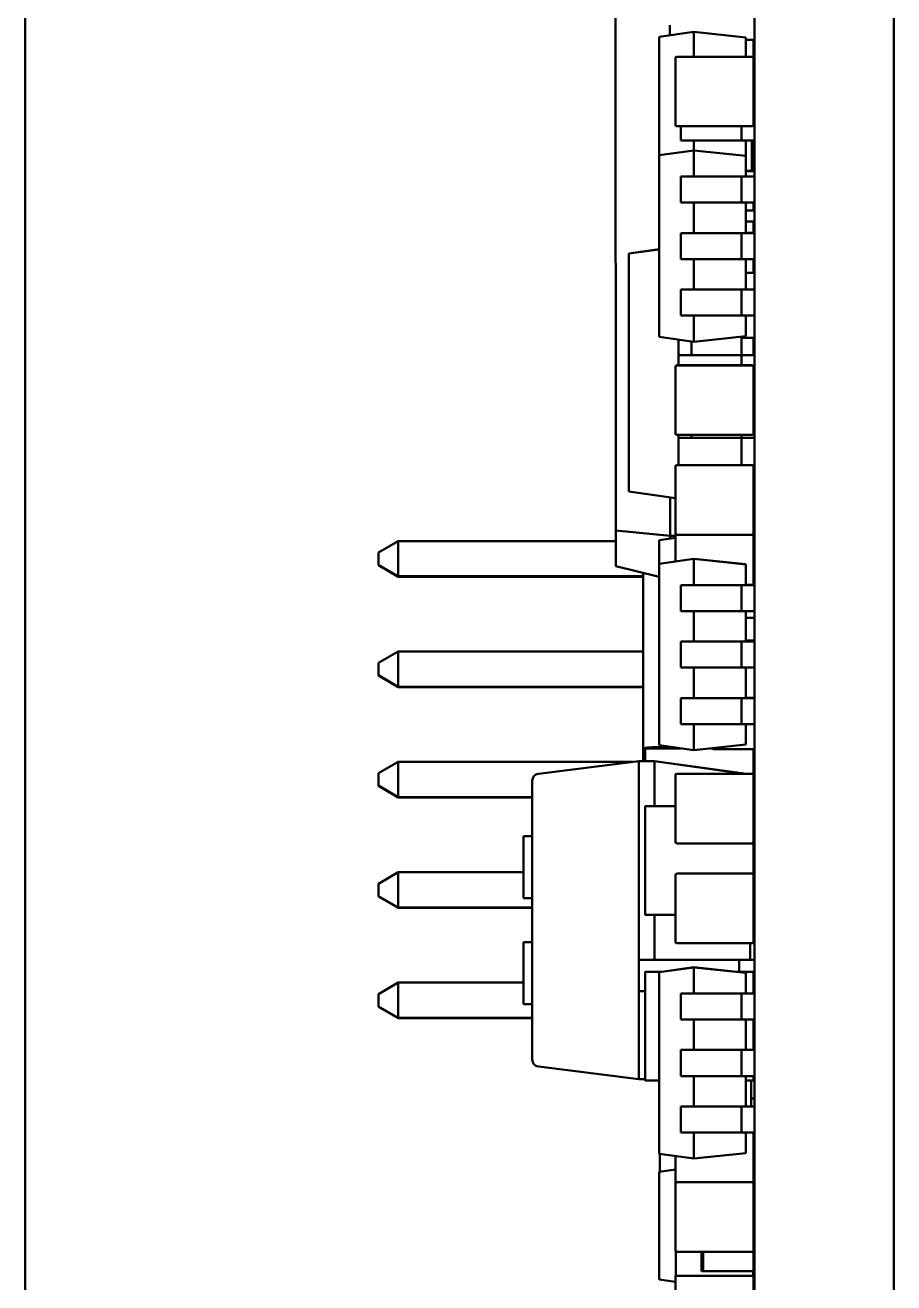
# Model space of a CAD drawing. Header units: millimetres. Extents: x 3118 to 4801, y 919 to 1849.
# Drawn here: x 3460.46 to 3470.46, y 1383.59 to 1398.06 of the extents above; entities that cross this region are included whole.
import ezdxf

# ---------------------------------------------------------------- set-up
doc = ezdxf.new("R2010")
doc.units = ezdxf.units.MM
doc.header["$LTSCALE"] = 1.8
doc.layers.add('외형선(ISO)', color=7, linetype='Continuous', lineweight=50)

msp = doc.modelspace()

# ---------------------------------------------------------------- linework, layer by layer
at = {"layer": '외형선(ISO)'}
for p, q in [((3468.857, 1379.903), (3468.857, 1411.366)), ((3460.46, 1372.697), (3460.46, 1407.697)), ((3470.46, 1407.697), (3470.46, 1372.697)), ((3467.256, 1401.119), (3467.258, 1392.244)), ((3467.757, 1397.922), (3468.157, 1397.979)), ((3467.757, 1397.923), (3468.157, 1397.979)), ((3467.882, 1398.057), (3467.882, 1397.94)), ((3467.882, 1398.057), (3467.882, 1398.057)), ((3468.157, 1397.979), (3468.157, 1397.694)), ((3468.157, 1397.979), (3468.157, 1397.979)), ((3468.757, 1397.916), (3468.157, 1397.979)), ((3468.757, 1397.916), (3468.157, 1397.979)), ((3468.856, 1397.807), (3468.856, 1398.057)), ((3467.757, 1397.922), (3467.757, 1397.923)), ((3467.757, 1396.559), (3467.757, 1397.922)), ((3468.757, 1397.916), (3468.757, 1397.916)), ((3468.757, 1397.916), (3468.757, 1397.694)), ((3468.845, 1397.888), (3468.757, 1397.888)), ((3468.845, 1397.888), (3468.757, 1397.888)), ((3468.845, 1397.888), (3468.825, 1397.888)), ((3468.845, 1397.888), (3468.825, 1397.888)), ((3468.825, 1397.888), (3468.825, 1397.888)), ((3468.845, 1397.888), (3468.845, 1397.888)), ((3468.845, 1397.888), (3468.845, 1397.888)), ((3468.845, 1397.888), (3468.845, 1397.888)), ((3468.845, 1397.679), (3468.845, 1397.888)), ((3468.845, 1397.797), (3468.846, 1397.797)), ((3467.945, 1397.678), (3467.945, 1397.678)), ((3467.945, 1396.91), (3467.945, 1397.678)), ((3468.829, 1397.694), (3467.961, 1397.694)), ((3467.961, 1397.694), (3468.829, 1397.694)), ((3467.961, 1397.694), (3467.961, 1397.694)), ((3468.829, 1397.694), (3467.961, 1397.694)), ((3467.961, 1397.694), (3467.961, 1397.694)), ((3468.829, 1397.694), (3468.829, 1397.694)), ((3468.829, 1397.694), (3468.829, 1397.694)), ((3468.845, 1397.679), (3468.857, 1397.679)), ((3468.857, 1397.679), (3468.845, 1397.679)), ((3468.845, 1397.678), (3468.857, 1397.678)), ((3468.857, 1397.678), (3468.845, 1397.678)), ((3468.845, 1397.678), (3468.845, 1397.678)), ((3468.845, 1397.678), (3468.845, 1396.91)), ((3468.845, 1397.378), (3468.857, 1397.378)), ((3468.845, 1397.029), (3468.857, 1397.029)), ((3468.857, 1397.029), (3468.845, 1397.029)), ((3468.845, 1397.028), (3468.857, 1397.028)), ((3468.857, 1397.028), (3468.845, 1397.028)), ((3467.961, 1396.894), (3468.829, 1396.894)), ((3468.007, 1396.894), (3468.007, 1396.729)), ((3468.707, 1396.894), (3468.707, 1396.728)), ((3468.157, 1396.729), (3468.157, 1396.616)), ((3468.248, 1396.729), (3468.596, 1396.729)), ((3468.692, 1396.728), (3468.707, 1396.728)), ((3468.707, 1396.728), (3468.857, 1396.728)), ((3468.757, 1396.728), (3468.757, 1396.553)), ((3468.825, 1396.379), (3468.825, 1396.728)), ((3468.845, 1396.379), (3468.845, 1396.728)), ((3468.157, 1396.616), (3467.757, 1396.559)), ((3468.157, 1396.615), (3467.757, 1396.559)), ((3467.757, 1394.472), (3467.757, 1396.559)), ((3467.757, 1396.559), (3467.757, 1396.559)), ((3468.157, 1396.616), (3468.157, 1396.615)), ((3468.157, 1396.616), (3468.757, 1396.553)), ((3468.157, 1396.615), (3468.157, 1396.315)), ((3468.157, 1396.615), (3468.757, 1396.552)), ((3468.757, 1396.553), (3468.757, 1396.552)), ((3468.757, 1396.552), (3468.757, 1396.315)), ((3468.857, 1396.379), (3468.757, 1396.379)), ((3468.757, 1396.378), (3468.857, 1396.378)), ((3468.842, 1396.379), (3468.857, 1396.379)), ((3468.857, 1396.378), (3468.842, 1396.378)), ((3468.007, 1396.315), (3468.157, 1396.315)), ((3468.007, 1396.015), (3468.007, 1396.315)), ((3468.596, 1396.315), (3468.248, 1396.315)), ((3468.253, 1396.315), (3468.602, 1396.315)), ((3468.707, 1396.315), (3468.692, 1396.315)), ((3468.857, 1396.315), (3468.707, 1396.315)), ((3468.707, 1396.015), (3468.707, 1396.315)), ((3468.757, 1396.316), (3468.857, 1396.316)), ((3468.857, 1396.316), (3468.842, 1396.316)), ((3468.842, 1396.315), (3468.857, 1396.315)), ((3468.157, 1396.015), (3468.157, 1395.665)), ((3468.596, 1396.015), (3468.248, 1396.015)), ((3468.707, 1396.015), (3468.692, 1396.015)), ((3468.857, 1396.015), (3468.707, 1396.015)), ((3468.757, 1396.015), (3468.757, 1395.665)), ((3468.845, 1395.926), (3468.757, 1395.926)), ((3468.845, 1395.926), (3468.845, 1396.015)), ((3468.856, 1395.807), (3468.856, 1396.015)), ((3468.757, 1395.797), (3468.846, 1395.797)), ((3468.845, 1395.666), (3468.845, 1395.797)), ((3468.007, 1395.665), (3468.157, 1395.665)), ((3468.007, 1395.365), (3468.007, 1395.665)), ((3468.596, 1395.665), (3468.248, 1395.665)), ((3468.253, 1395.665), (3468.602, 1395.665)), ((3468.707, 1395.665), (3468.692, 1395.665)), ((3468.857, 1395.665), (3468.707, 1395.665)), ((3468.707, 1395.365), (3468.707, 1395.665)), ((3468.757, 1395.666), (3468.857, 1395.666)), ((3468.857, 1395.666), (3468.842, 1395.666)), ((3468.842, 1395.665), (3468.857, 1395.665)), ((3467.407, 1395.429), (3467.757, 1395.478)), ((3467.407, 1395.428), (3467.757, 1395.477)), ((3467.407, 1395.428), (3467.407, 1395.429)), ((3467.407, 1392.69), (3467.407, 1395.428)), ((3468.157, 1395.365), (3468.157, 1395.015)), ((3468.596, 1395.365), (3468.248, 1395.365)), ((3468.707, 1395.365), (3468.692, 1395.365)), ((3468.857, 1395.365), (3468.707, 1395.365)), ((3468.757, 1395.365), (3468.757, 1395.015)), ((3468.845, 1395.209), (3468.845, 1395.365)), ((3468.857, 1395.209), (3468.757, 1395.209)), ((3468.757, 1395.209), (3468.857, 1395.209)), ((3468.839, 1395.209), (3468.857, 1395.209)), ((3468.857, 1395.209), (3468.839, 1395.209)), ((3468.007, 1395.015), (3468.157, 1395.015)), ((3468.007, 1394.715), (3468.007, 1395.015)), ((3468.596, 1395.015), (3468.248, 1395.015)), ((3468.253, 1395.015), (3468.602, 1395.015)), ((3468.707, 1395.015), (3468.692, 1395.015)), ((3468.857, 1395.015), (3468.707, 1395.015)), ((3468.707, 1394.715), (3468.707, 1395.015)), ((3468.757, 1395.016), (3468.857, 1395.016)), ((3468.857, 1395.016), (3468.842, 1395.016)), ((3468.842, 1395.015), (3468.857, 1395.015)), ((3468.157, 1394.715), (3468.157, 1394.415)), ((3468.596, 1394.715), (3468.248, 1394.715)), ((3468.707, 1394.715), (3468.692, 1394.715)), ((3468.857, 1394.715), (3468.707, 1394.715)), ((3468.757, 1394.715), (3468.757, 1394.479)), ((3467.757, 1394.472), (3468.157, 1394.415)), ((3468.757, 1394.479), (3468.157, 1394.415)), ((3468.707, 1394.473), (3468.707, 1394.259)), ((3468.707, 1394.473), (3468.707, 1394.459)), ((3468.845, 1394.459), (3468.707, 1394.459)), ((3468.845, 1394.459), (3468.707, 1394.459)), ((3468.845, 1394.459), (3468.825, 1394.459)), ((3468.825, 1394.459), (3468.825, 1394.459)), ((3468.845, 1394.459), (3468.825, 1394.459)), ((3468.845, 1394.459), (3468.845, 1394.459)), ((3468.845, 1394.259), (3468.845, 1394.459)), ((3468.845, 1394.459), (3468.845, 1394.459)), ((3468.845, 1394.459), (3468.845, 1394.459)), ((3467.982, 1394.44), (3467.982, 1394.259)), ((3468.132, 1394.259), (3468.132, 1394.419)), ((3467.982, 1394.259), (3468.132, 1394.259)), ((3467.982, 1394.259), (3467.982, 1394.144)), ((3468.228, 1394.259), (3468.591, 1394.259)), ((3468.594, 1394.259), (3468.23, 1394.259)), ((3468.689, 1394.259), (3468.707, 1394.259)), ((3468.857, 1394.259), (3468.707, 1394.259)), ((3468.707, 1394.259), (3468.707, 1394.259)), ((3468.707, 1394.259), (3468.857, 1394.259)), ((3468.707, 1394.259), (3468.707, 1394.144)), ((3468.839, 1394.259), (3468.857, 1394.259)), ((3468.857, 1394.259), (3468.839, 1394.259)), ((3467.945, 1394.128), (3467.945, 1394.127)), ((3467.945, 1393.359), (3467.945, 1394.127)), ((3468.829, 1394.144), (3467.961, 1394.144)), ((3467.961, 1394.144), (3468.829, 1394.144)), ((3467.961, 1394.144), (3467.961, 1394.144)), ((3467.961, 1394.143), (3468.829, 1394.143)), ((3467.961, 1394.143), (3467.961, 1394.143)), ((3468.829, 1394.144), (3468.829, 1394.144)), ((3468.829, 1394.143), (3468.829, 1394.143)), ((3468.845, 1394.127), (3468.845, 1394.128)), ((3468.845, 1394.127), (3468.845, 1393.359)), ((3468.845, 1393.859), (3468.857, 1393.859)), ((3468.829, 1393.343), (3467.961, 1393.343)), ((3467.982, 1393.343), (3467.982, 1393.309)), ((3467.982, 1393.309), (3468.132, 1393.309)), ((3467.982, 1393.309), (3467.982, 1392.995)), ((3468.132, 1393.309), (3468.132, 1393.343)), ((3468.228, 1393.309), (3468.591, 1393.309)), ((3468.594, 1393.309), (3468.23, 1393.309)), ((3468.689, 1393.309), (3468.707, 1393.309)), ((3468.707, 1393.343), (3468.707, 1393.309)), ((3468.857, 1393.309), (3468.707, 1393.309)), ((3468.707, 1393.309), (3468.707, 1393.309)), ((3468.707, 1393.309), (3468.857, 1393.309)), ((3468.707, 1393.309), (3468.707, 1392.995)), ((3468.708, 1393.343), (3468.708, 1393.309)), ((3468.839, 1393.309), (3468.857, 1393.309)), ((3468.857, 1393.309), (3468.839, 1393.309)), ((3467.945, 1392.979), (3467.945, 1392.979)), ((3467.945, 1392.211), (3467.945, 1392.979)), ((3468.829, 1392.995), (3467.961, 1392.995)), ((3467.961, 1392.995), (3468.829, 1392.995)), ((3467.961, 1392.995), (3467.961, 1392.995)), ((3468.829, 1392.995), (3467.961, 1392.995)), ((3467.961, 1392.995), (3467.961, 1392.995)), ((3468.829, 1392.995), (3468.829, 1392.995)), ((3468.829, 1392.995), (3468.829, 1392.995)), ((3468.845, 1392.979), (3468.845, 1392.979)), ((3468.845, 1392.979), (3468.845, 1392.211)), ((3468.845, 1392.909), (3468.857, 1392.909)), ((3467.945, 1392.614), (3467.407, 1392.69)), ((3467.883, 1392.182), (3467.883, 1392.623)), ((3467.883, 1392.182), (3467.258, 1392.244)), ((3467.258, 1392.244), (3467.258, 1391.832)), ((3467.945, 1392.157), (3467.757, 1392.131)), ((3467.945, 1392.157), (3467.757, 1392.131)), ((3467.883, 1392.182), (3467.883, 1392.149)), ((3467.945, 1392.182), (3467.883, 1392.182)), ((3467.945, 1391.887), (3467.945, 1392.211)), ((3467.961, 1392.195), (3468.829, 1392.195)), ((3468.845, 1392.211), (3468.845, 1391.617)), ((3464.755, 1392.122), (3464.527, 1391.99)), ((3464.527, 1391.99), (3464.755, 1392.122)), ((3464.527, 1391.99), (3464.755, 1392.122)), ((3464.755, 1392.122), (3464.527, 1391.99)), ((3464.755, 1392.122), (3467.258, 1392.122)), ((3464.755, 1392.122), (3464.755, 1392.122)), ((3467.258, 1392.122), (3464.755, 1392.122)), ((3464.755, 1392.122), (3467.258, 1392.122)), ((3464.755, 1391.716), (3464.755, 1392.122)), ((3467.258, 1392.122), (3464.755, 1392.122)), ((3464.755, 1392.122), (3464.755, 1392.122)), ((3464.755, 1392.122), (3464.755, 1392.122)), ((3467.757, 1391.86), (3467.757, 1392.131)), ((3467.757, 1392.131), (3467.757, 1392.131)), ((3464.527, 1391.99), (3464.527, 1391.99)), ((3464.527, 1391.848), (3464.527, 1391.99)), ((3464.527, 1391.99), (3464.527, 1391.99)), ((3464.527, 1391.99), (3464.527, 1391.99)), ((3468.157, 1391.917), (3467.757, 1391.86)), ((3468.157, 1391.916), (3467.757, 1391.86)), ((3467.757, 1389.773), (3467.757, 1391.86)), ((3467.757, 1391.86), (3467.757, 1391.86)), ((3468.157, 1391.917), (3468.157, 1391.916)), ((3468.157, 1391.917), (3468.757, 1391.854)), ((3468.157, 1391.916), (3468.157, 1391.616)), ((3468.157, 1391.916), (3468.757, 1391.853)), ((3468.757, 1391.854), (3468.757, 1391.853)), ((3468.757, 1391.853), (3468.757, 1391.616)), ((3468.845, 1391.887), (3468.857, 1391.887)), ((3468.857, 1391.887), (3468.845, 1391.887)), ((3468.845, 1391.887), (3468.857, 1391.887)), ((3468.857, 1391.887), (3468.845, 1391.887)), ((3464.527, 1391.844), (3464.527, 1391.848)), ((3464.527, 1391.848), (3464.755, 1391.716)), ((3464.527, 1391.844), (3464.755, 1391.712)), ((3464.755, 1391.712), (3464.755, 1391.716)), ((3464.755, 1391.716), (3467.575, 1391.716)), ((3464.755, 1391.712), (3467.575, 1391.712)), ((3467.757, 1391.712), (3467.258, 1391.832)), ((3467.575, 1391.756), (3467.575, 1389.591)), ((3468.007, 1391.616), (3468.157, 1391.616)), ((3468.007, 1391.316), (3468.007, 1391.616)), ((3468.596, 1391.616), (3468.248, 1391.616)), ((3468.253, 1391.616), (3468.602, 1391.616)), ((3468.707, 1391.616), (3468.692, 1391.616)), ((3468.857, 1391.616), (3468.707, 1391.616)), ((3468.707, 1391.316), (3468.707, 1391.616)), ((3468.757, 1391.617), (3468.857, 1391.617)), ((3468.857, 1391.617), (3468.842, 1391.617)), ((3468.842, 1391.616), (3468.857, 1391.616)), ((3468.157, 1391.316), (3468.157, 1390.966)), ((3468.596, 1391.316), (3468.248, 1391.316)), ((3468.707, 1391.316), (3468.692, 1391.316)), ((3468.857, 1391.316), (3468.707, 1391.316)), ((3468.757, 1391.316), (3468.757, 1390.966)), ((3468.757, 1391.237), (3468.857, 1391.237)), ((3468.857, 1391.237), (3468.757, 1391.237)), ((3468.857, 1391.237), (3468.842, 1391.237)), ((3468.842, 1391.237), (3468.857, 1391.237)), ((3464.527, 1390.72), (3464.755, 1390.852)), ((3464.755, 1390.852), (3464.527, 1390.72)), ((3464.755, 1390.852), (3464.527, 1390.72)), ((3464.527, 1390.72), (3464.755, 1390.852)), ((3467.575, 1390.852), (3464.755, 1390.852)), ((3464.755, 1390.852), (3464.755, 1390.852)), ((3464.755, 1390.852), (3467.575, 1390.852)), ((3464.755, 1390.852), (3464.755, 1390.852)), ((3467.575, 1390.852), (3464.755, 1390.852)), ((3464.755, 1390.446), (3464.755, 1390.852)), ((3464.755, 1390.852), (3467.575, 1390.852)), ((3464.755, 1390.852), (3464.755, 1390.852)), ((3468.007, 1390.966), (3468.157, 1390.966)), ((3468.007, 1390.666), (3468.007, 1390.966)), ((3468.596, 1390.966), (3468.248, 1390.966)), ((3468.253, 1390.966), (3468.602, 1390.966)), ((3468.707, 1390.966), (3468.692, 1390.966)), ((3468.857, 1390.966), (3468.707, 1390.966)), ((3468.707, 1390.666), (3468.707, 1390.966)), ((3468.857, 1390.976), (3468.757, 1390.976)), ((3468.817, 1390.976), (3468.757, 1390.976)), ((3468.757, 1390.967), (3468.857, 1390.967)), ((3468.817, 1390.976), (3468.817, 1390.976)), ((3468.817, 1390.976), (3468.857, 1390.976)), ((3468.817, 1390.976), (3468.817, 1390.976)), ((3468.817, 1390.976), (3468.817, 1390.976)), ((3468.857, 1390.976), (3468.817, 1390.976)), ((3468.817, 1390.976), (3468.857, 1390.976)), ((3468.857, 1390.967), (3468.842, 1390.967)), ((3468.842, 1390.966), (3468.857, 1390.966)), ((3464.527, 1390.72), (3464.527, 1390.72)), ((3464.527, 1390.72), (3464.527, 1390.72)), ((3464.527, 1390.72), (3464.527, 1390.72)), ((3464.527, 1390.578), (3464.527, 1390.72)), ((3464.527, 1390.574), (3464.527, 1390.578)), ((3464.527, 1390.578), (3464.755, 1390.446)), ((3464.527, 1390.574), (3464.755, 1390.442)), ((3468.157, 1390.666), (3468.157, 1390.316)), ((3468.596, 1390.666), (3468.248, 1390.666)), ((3468.707, 1390.666), (3468.692, 1390.666)), ((3468.857, 1390.666), (3468.707, 1390.666)), ((3468.757, 1390.666), (3468.757, 1390.316)), ((3464.755, 1390.442), (3464.755, 1390.446)), ((3464.755, 1390.446), (3467.575, 1390.446)), ((3464.755, 1390.442), (3467.575, 1390.442)), ((3468.007, 1390.316), (3468.157, 1390.316)), ((3468.007, 1390.016), (3468.007, 1390.316)), ((3468.596, 1390.316), (3468.248, 1390.316)), ((3468.253, 1390.316), (3468.602, 1390.316)), ((3468.707, 1390.316), (3468.692, 1390.316)), ((3468.857, 1390.316), (3468.707, 1390.316)), ((3468.707, 1390.016), (3468.707, 1390.316)), ((3468.757, 1390.317), (3468.857, 1390.317)), ((3468.857, 1390.317), (3468.842, 1390.317)), ((3468.842, 1390.316), (3468.857, 1390.316)), ((3468.157, 1390.016), (3468.157, 1389.716)), ((3468.596, 1390.016), (3468.248, 1390.016)), ((3468.707, 1390.016), (3468.692, 1390.016)), ((3468.857, 1390.016), (3468.707, 1390.016)), ((3468.757, 1390.016), (3468.757, 1389.78)), ((3467.595, 1389.737), (3467.595, 1389.737)), ((3467.595, 1389.737), (3467.595, 1389.591)), ((3467.6, 1389.737), (3468.009, 1389.737)), ((3467.757, 1389.773), (3468.157, 1389.716)), ((3468.757, 1389.78), (3468.157, 1389.716)), ((3468.354, 1389.737), (3468.377, 1389.737)), ((3468.377, 1389.74), (3468.377, 1389.726)), ((3468.857, 1389.726), (3468.377, 1389.726)), ((3468.845, 1389.429), (3468.845, 1389.726)), ((3464.527, 1389.45), (3464.755, 1389.582)), ((3464.755, 1389.582), (3464.527, 1389.45)), ((3464.755, 1389.582), (3464.527, 1389.45)), ((3464.527, 1389.45), (3464.755, 1389.582)), ((3467.451, 1389.582), (3464.755, 1389.582)), ((3464.755, 1389.582), (3464.755, 1389.582)), ((3464.755, 1389.582), (3467.451, 1389.582)), ((3464.755, 1389.582), (3464.755, 1389.582)), ((3467.449, 1389.582), (3464.755, 1389.582)), ((3464.755, 1389.176), (3464.755, 1389.582)), ((3464.755, 1389.582), (3467.449, 1389.582)), ((3464.755, 1389.582), (3464.755, 1389.582)), ((3466.367, 1389.445), (3467.523, 1389.591)), ((3467.523, 1389.59), (3466.367, 1389.444)), ((3467.703, 1389.591), (3467.523, 1389.591)), ((3467.523, 1389.591), (3467.523, 1389.59)), ((3467.523, 1389.59), (3467.703, 1389.59)), ((3467.523, 1389.59), (3467.523, 1387.305)), ((3468.738, 1389.446), (3467.703, 1389.591)), ((3467.703, 1389.59), (3467.703, 1389.591)), ((3467.703, 1389.071), (3467.703, 1389.59)), ((3467.703, 1389.59), (3468.738, 1389.445)), ((3464.527, 1389.45), (3464.527, 1389.45)), ((3464.527, 1389.45), (3464.527, 1389.45)), ((3464.527, 1389.45), (3464.527, 1389.45)), ((3464.527, 1389.308), (3464.527, 1389.45)), ((3467.945, 1389.429), (3467.945, 1389.428)), ((3467.945, 1388.66), (3467.945, 1389.428)), ((3468.829, 1389.445), (3467.961, 1389.445)), ((3467.961, 1389.445), (3468.829, 1389.445)), ((3467.961, 1389.445), (3467.961, 1389.445)), ((3467.961, 1389.444), (3468.829, 1389.444)), ((3467.961, 1389.444), (3467.961, 1389.444)), ((3468.829, 1389.445), (3468.829, 1389.445)), ((3468.829, 1389.444), (3468.829, 1389.444)), ((3468.845, 1389.428), (3468.845, 1389.429)), ((3468.845, 1389.428), (3468.845, 1388.66)), ((3464.527, 1389.304), (3464.527, 1389.308)), ((3464.527, 1389.308), (3464.755, 1389.176)), ((3464.527, 1389.304), (3464.755, 1389.172)), ((3466.297, 1389.365), (3466.297, 1389.366)), ((3466.297, 1386.156), (3466.297, 1389.365)), ((3468.857, 1389.369), (3468.845, 1389.369)), ((3468.857, 1389.369), (3468.845, 1389.369)), ((3468.857, 1389.369), (3468.845, 1389.369)), ((3468.857, 1389.369), (3468.845, 1389.369)), ((3468.857, 1389.369), (3468.845, 1389.369)), ((3468.857, 1389.369), (3468.845, 1389.369)), ((3468.857, 1389.369), (3468.845, 1389.369)), ((3468.857, 1389.369), (3468.845, 1389.369)), ((3464.755, 1389.172), (3464.755, 1389.176)), ((3464.755, 1389.176), (3466.297, 1389.176)), ((3464.755, 1389.172), (3466.297, 1389.172)), ((3467.595, 1389.066), (3467.595, 1387.826)), ((3467.945, 1389.071), (3467.6, 1389.071)), ((3467.6, 1389.071), (3467.945, 1389.071)), ((3467.6, 1389.071), (3467.6, 1389.071)), ((3466.297, 1388.727), (3466.197, 1388.727)), ((3466.197, 1388.727), (3466.197, 1388.727)), ((3466.297, 1388.727), (3466.197, 1388.727)), ((3466.197, 1388.015), (3466.197, 1388.727)), ((3468.829, 1388.644), (3467.961, 1388.644)), ((3468.845, 1388.28), (3468.845, 1388.66)), ((3464.527, 1388.18), (3464.755, 1388.312)), ((3464.755, 1388.312), (3464.527, 1388.18)), ((3464.755, 1388.312), (3464.527, 1388.18)), ((3464.527, 1388.18), (3464.755, 1388.312)), ((3466.197, 1388.312), (3464.755, 1388.312)), ((3464.755, 1388.312), (3464.755, 1388.312)), ((3464.755, 1388.312), (3466.197, 1388.312)), ((3464.755, 1388.312), (3464.755, 1388.312)), ((3466.197, 1388.312), (3464.755, 1388.312)), ((3464.755, 1387.906), (3464.755, 1388.312)), ((3464.755, 1388.312), (3466.197, 1388.312)), ((3464.755, 1388.312), (3464.755, 1388.312)), ((3467.945, 1388.28), (3467.945, 1388.28)), ((3467.945, 1387.512), (3467.945, 1388.28)), ((3468.829, 1388.296), (3467.961, 1388.296)), ((3467.961, 1388.296), (3468.829, 1388.296)), ((3467.961, 1388.296), (3467.961, 1388.296)), ((3468.829, 1388.296), (3467.961, 1388.296)), ((3467.961, 1388.296), (3467.961, 1388.296)), ((3468.829, 1388.296), (3468.829, 1388.296)), ((3468.829, 1388.296), (3468.829, 1388.296)), ((3468.845, 1388.296), (3468.857, 1388.292)), ((3468.857, 1388.293), (3468.845, 1388.296)), ((3468.845, 1388.28), (3468.845, 1388.28)), ((3468.845, 1388.28), (3468.845, 1387.512)), ((3464.527, 1388.18), (3464.527, 1388.18)), ((3464.527, 1388.18), (3464.527, 1388.18)), ((3464.527, 1388.18), (3464.527, 1388.18)), ((3464.527, 1388.038), (3464.527, 1388.18)), ((3464.527, 1388.034), (3464.527, 1388.038)), ((3464.527, 1388.038), (3464.755, 1387.906)), ((3464.527, 1388.034), (3464.755, 1387.902)), ((3466.297, 1388.015), (3466.197, 1388.015)), ((3464.755, 1387.902), (3464.755, 1387.906)), ((3464.755, 1387.906), (3466.297, 1387.906)), ((3464.755, 1387.902), (3466.297, 1387.902)), ((3467.945, 1387.821), (3467.6, 1387.821)), ((3467.703, 1387.305), (3467.703, 1387.821)), ((3466.297, 1387.507), (3466.197, 1387.507)), ((3466.197, 1387.507), (3466.197, 1387.507)), ((3466.297, 1387.507), (3466.197, 1387.507)), ((3466.197, 1386.795), (3466.197, 1387.507)), ((3467.961, 1387.496), (3468.829, 1387.496)), ((3468.807, 1387.496), (3468.807, 1387.305)), ((3467.523, 1387.305), (3467.703, 1387.305)), ((3467.523, 1386.945), (3467.523, 1387.305)), ((3468.614, 1387.305), (3467.585, 1387.305)), ((3467.703, 1387.305), (3468.794, 1387.305)), ((3468.677, 1387.305), (3468.677, 1387.305)), ((3468.677, 1387.305), (3468.677, 1387.166)), ((3468.677, 1387.305), (3468.857, 1387.305)), ((3467.595, 1387.161), (3467.595, 1385.921)), ((3467.787, 1387.166), (3467.6, 1387.166)), ((3467.6, 1387.166), (3467.787, 1387.166)), ((3467.6, 1387.166), (3467.6, 1387.166)), ((3468.157, 1387.218), (3467.757, 1387.161)), ((3468.157, 1387.217), (3467.757, 1387.161)), ((3467.757, 1385.074), (3467.757, 1387.161)), ((3467.757, 1387.161), (3467.757, 1387.161)), ((3468.157, 1387.218), (3468.157, 1387.217)), ((3468.157, 1387.218), (3468.757, 1387.155)), ((3468.157, 1387.217), (3468.157, 1386.917)), ((3468.157, 1387.217), (3468.757, 1387.154)), ((3468.651, 1387.166), (3468.84, 1387.166)), ((3468.84, 1387.166), (3468.652, 1387.166)), ((3468.757, 1387.155), (3468.757, 1387.154)), ((3468.757, 1387.154), (3468.757, 1386.917)), ((3468.84, 1387.166), (3468.84, 1387.166)), ((3468.845, 1386.918), (3468.845, 1387.161)), ((3464.527, 1386.91), (3464.755, 1387.042)), ((3464.755, 1387.042), (3464.527, 1386.91)), ((3464.755, 1387.042), (3464.527, 1386.91)), ((3464.527, 1386.91), (3464.755, 1387.042)), ((3466.197, 1387.042), (3464.755, 1387.042)), ((3464.755, 1387.042), (3464.755, 1387.042)), ((3464.755, 1387.042), (3466.197, 1387.042)), ((3464.755, 1387.042), (3464.755, 1387.042)), ((3466.197, 1387.042), (3464.755, 1387.042)), ((3464.755, 1386.636), (3464.755, 1387.042)), ((3464.755, 1387.042), (3466.197, 1387.042)), ((3464.755, 1387.042), (3464.755, 1387.042)), ((3467.523, 1386.945), (3467.523, 1385.93)), ((3467.585, 1386.945), (3467.595, 1386.945)), ((3468.845, 1386.945), (3468.857, 1386.945)), ((3464.527, 1386.91), (3464.527, 1386.91)), ((3464.527, 1386.91), (3464.527, 1386.91)), ((3464.527, 1386.91), (3464.527, 1386.91)), ((3464.527, 1386.768), (3464.527, 1386.91)), ((3466.297, 1386.795), (3466.197, 1386.795)), ((3468.007, 1386.917), (3468.157, 1386.917)), ((3468.007, 1386.617), (3468.007, 1386.917)), ((3468.596, 1386.917), (3468.248, 1386.917)), ((3468.253, 1386.917), (3468.602, 1386.917)), ((3468.707, 1386.917), (3468.692, 1386.917)), ((3468.857, 1386.917), (3468.707, 1386.917)), ((3468.707, 1386.617), (3468.707, 1386.917)), ((3468.757, 1386.918), (3468.857, 1386.918)), ((3468.857, 1386.918), (3468.842, 1386.918)), ((3468.842, 1386.917), (3468.857, 1386.917)), ((3464.527, 1386.764), (3464.527, 1386.768)), ((3464.527, 1386.768), (3464.755, 1386.636)), ((3464.527, 1386.764), (3464.755, 1386.632)), ((3464.755, 1386.632), (3464.755, 1386.636)), ((3464.755, 1386.636), (3466.297, 1386.636)), ((3464.755, 1386.632), (3466.297, 1386.632)), ((3468.157, 1386.617), (3468.157, 1386.267)), ((3468.596, 1386.617), (3468.248, 1386.617)), ((3468.707, 1386.617), (3468.692, 1386.617)), ((3468.857, 1386.617), (3468.707, 1386.617)), ((3468.757, 1386.617), (3468.757, 1386.267)), ((3468.845, 1386.268), (3468.845, 1386.617)), ((3468.007, 1386.267), (3468.157, 1386.267)), ((3468.007, 1385.967), (3468.007, 1386.267)), ((3468.596, 1386.267), (3468.248, 1386.267)), ((3468.253, 1386.267), (3468.602, 1386.267)), ((3468.707, 1386.267), (3468.692, 1386.267)), ((3468.857, 1386.267), (3468.707, 1386.267)), ((3468.707, 1385.967), (3468.707, 1386.267)), ((3468.757, 1386.268), (3468.857, 1386.268)), ((3468.857, 1386.268), (3468.842, 1386.268)), ((3468.842, 1386.267), (3468.857, 1386.267)), ((3466.367, 1386.076), (3467.523, 1385.93)), ((3467.523, 1385.93), (3467.595, 1385.93)), ((3468.157, 1385.967), (3468.157, 1385.617)), ((3468.596, 1385.967), (3468.248, 1385.967)), ((3468.707, 1385.967), (3468.692, 1385.967)), ((3468.857, 1385.967), (3468.707, 1385.967)), ((3468.757, 1385.967), (3468.757, 1385.617)), ((3468.845, 1385.921), (3468.845, 1385.967)), ((3467.757, 1385.916), (3467.6, 1385.916)), ((3468.84, 1385.916), (3468.757, 1385.916)), ((3468.817, 1385.709), (3468.817, 1385.916)), ((3468.817, 1385.618), (3468.817, 1385.709)), ((3468.857, 1385.709), (3468.817, 1385.709)), ((3468.007, 1385.617), (3468.157, 1385.617)), ((3468.007, 1385.317), (3468.007, 1385.617)), ((3468.596, 1385.617), (3468.248, 1385.617)), ((3468.253, 1385.617), (3468.602, 1385.617)), ((3468.707, 1385.617), (3468.692, 1385.617)), ((3468.857, 1385.617), (3468.707, 1385.617)), ((3468.707, 1385.317), (3468.707, 1385.617)), ((3468.757, 1385.618), (3468.857, 1385.618)), ((3468.857, 1385.618), (3468.842, 1385.618)), ((3468.842, 1385.617), (3468.857, 1385.617)), ((3468.157, 1385.317), (3468.157, 1385.017)), ((3468.596, 1385.317), (3468.248, 1385.317)), ((3468.707, 1385.317), (3468.692, 1385.317)), ((3468.857, 1385.317), (3468.707, 1385.317)), ((3468.757, 1385.317), (3468.757, 1385.081)), ((3468.847, 1385.317), (3468.845, 1385.293)), ((3468.845, 1385.317), (3468.845, 1384.73)), ((3467.757, 1385.074), (3468.157, 1385.017)), ((3467.765, 1384.866), (3467.765, 1385.073)), ((3468.757, 1385.081), (3468.157, 1385.017)), ((3467.945, 1384.73), (3467.945, 1385.047)), ((3467.757, 1384.865), (3467.945, 1384.891)), ((3467.945, 1384.891), (3467.757, 1384.865)), ((3467.757, 1383.627), (3467.757, 1384.865)), ((3467.757, 1384.865), (3467.757, 1384.865)), ((3467.945, 1384.73), (3467.945, 1384.729)), ((3467.945, 1383.961), (3467.945, 1384.729)), ((3468.829, 1384.746), (3467.961, 1384.746)), ((3467.961, 1384.746), (3468.829, 1384.746)), ((3467.961, 1384.746), (3467.961, 1384.746)), ((3467.961, 1384.745), (3468.829, 1384.745)), ((3467.961, 1384.745), (3467.961, 1384.745)), ((3468.829, 1384.746), (3468.829, 1384.746)), ((3468.829, 1384.745), (3468.829, 1384.745)), ((3468.845, 1384.729), (3468.845, 1384.73)), ((3468.845, 1384.729), (3468.845, 1383.961)), ((3468.845, 1384.409), (3468.857, 1384.409)), ((3468.845, 1384.409), (3468.857, 1384.409)), ((3468.857, 1384.059), (3468.845, 1384.059)), ((3467.949, 1383.669), (3467.949, 1383.951)), ((3468.829, 1383.945), (3467.961, 1383.945)), ((3468.245, 1383.945), (3468.245, 1383.724)), ((3468.264, 1383.724), (3468.264, 1383.945)), ((3468.845, 1383.724), (3468.845, 1383.96)), ((3467.945, 1383.601), (3467.757, 1383.627)), ((3467.945, 1383.669), (3467.945, 1383.669)), ((3467.945, 1383.669), (3467.945, 1383.335)), ((3467.961, 1383.669), (3468.829, 1383.669)), ((3468.264, 1383.724), (3468.245, 1383.724)), ((3468.845, 1383.724), (3468.264, 1383.724)), ((3468.84, 1383.724), (3468.84, 1383.669)), ((3468.845, 1383.669), (3468.845, 1383.669)), ((3468.845, 1383.669), (3468.845, 1383.335))]:
    msp.add_line(p, q, dxfattribs=at)
for centre, radius, start, end in [((3468.846, 1398.057), 0.01, 0.011, 89.8334), ((3468.846, 1397.807), 0.01, 270.011, 0.011), ((3467.961, 1397.678), 0.016, 90, 180), ((3467.961, 1397.678), 0.016, 90, 180), ((3468.829, 1397.678), 0.016, 0, 90), ((3468.829, 1397.678), 0.016, 0, 90), ((3467.961, 1396.91), 0.016, 180, 270), ((3468.829, 1396.91), 0.016, 270, 0), ((3468.846, 1395.807), 0.01, 270.011, 0.011), ((3467.961, 1394.128), 0.016, 90, 180), ((3467.961, 1394.127), 0.016, 90, 180), ((3468.829, 1394.128), 0.016, 0, 90), ((3468.829, 1394.127), 0.016, 0, 90), ((3467.961, 1393.359), 0.016, 180, 270), ((3468.829, 1393.359), 0.016, 270, 0), ((3467.961, 1392.979), 0.016, 90, 180), ((3467.961, 1392.979), 0.016, 90, 180), ((3468.829, 1392.979), 0.016, 0, 90), ((3468.829, 1392.979), 0.016, 0, 90), ((3467.961, 1392.211), 0.016, 180, 270), ((3468.829, 1392.211), 0.016, 270, 0), ((3467.961, 1389.429), 0.016, 90, 180), ((3467.961, 1389.428), 0.016, 90, 180), ((3468.829, 1389.429), 0.016, 0, 90), ((3468.829, 1389.428), 0.016, 0, 90), ((3467.6, 1389.066), 0.005, 90, 180.0142), ((3468.679, 1388.946), 0.178, 338.6586, 0), ((3467.961, 1388.66), 0.016, 180, 270), ((3468.829, 1388.66), 0.016, 270, 0), ((3467.961, 1388.28), 0.016, 90, 180), ((3467.961, 1388.28), 0.016, 90, 180), ((3468.829, 1388.28), 0.016, 0, 90), ((3468.829, 1388.28), 0.016, 0, 90), ((3467.961, 1387.512), 0.016, 180, 270), ((3468.829, 1387.512), 0.016, 270, 0), ((3467.6, 1387.161), 0.005, 90, 180.0142), ((3468.84, 1387.161), 0.005, 0, 90.0181), ((3467.961, 1384.73), 0.016, 90, 180), ((3467.961, 1384.729), 0.016, 90, 180), ((3468.829, 1384.73), 0.016, 0, 90), ((3468.829, 1384.729), 0.016, 0, 90), ((3467.961, 1383.961), 0.016, 180, 270), ((3468.829, 1383.961), 0.016, 270, 0)]:
    msp.add_arc(centre, radius, start, end, dxfattribs=at)
for centre, major_axis, ratio, start_param, end_param in [((3468.257, 1396.729), (-0.25, 0), 0.00019, 6.283185, 7.819075), ((3468.593, 1396.728), (0.1, 0), 0.00019, 0.087266, 1.53589), ((3468.593, 1396.378), (0.25, 0), 0.00019, 0.087266, 0.854883), ((3468.593, 1396.379), (0.25, 0), 0.00019, 5.428303, 6.195919), ((3468.257, 1396.315), (-0.25, 0), 0.00019, 0, 1.53589), ((3468.257, 1396.315), (-0.1, 0), 0.00019, 6.283185, 7.819075), ((3468.593, 1396.315), (0.1, 0), 0.00019, 0.087266, 1.53589), ((3468.593, 1396.315), (0.25, 0), 0.00019, 0.087266, 1.53589), ((3468.593, 1396.316), (0.25, 0), 0.00019, 5.428303, 6.195919), ((3468.257, 1396.015), (-0.25, 0), 0.00019, 0, 1.53589), ((3468.593, 1396.015), (0.1, 0), 0.00019, 0.087266, 1.53589), ((3468.257, 1395.665), (-0.25, 0), 0.00019, 0, 1.53589), ((3468.257, 1395.665), (-0.1, 0), 0.00019, 6.283185, 7.819075), ((3468.593, 1395.665), (0.1, 0), 0.00019, 0.087266, 1.53589), ((3468.593, 1395.665), (0.25, 0), 0.00019, 0.087266, 1.53589), ((3468.593, 1395.666), (0.25, 0), 0.00019, 5.428303, 6.195919), ((3468.257, 1395.365), (-0.25, 0), 0.00019, 0, 1.53589), ((3468.593, 1395.365), (0.1, 0), 0.00019, 0.087266, 1.53589), ((3468.59, 1395.209), (0.25, 0), 0.00019, 5.445587, 6.195919), ((3468.59, 1395.209), (0.25, 0), 0.00019, 0.087266, 0.837599), ((3468.257, 1395.015), (-0.25, 0), 0.00019, 0, 1.53589), ((3468.257, 1395.015), (-0.1, 0), 0.00019, 6.283185, 7.819075), ((3468.593, 1395.015), (0.1, 0), 0.00019, 0.087266, 1.53589), ((3468.593, 1395.015), (0.25, 0), 0.00019, 0.087266, 1.53589), ((3468.593, 1395.016), (0.25, 0), 0.00019, 5.428303, 6.195919), ((3468.257, 1394.715), (-0.25, 0), 0.00019, 0, 1.53589), ((3468.593, 1394.715), (0.1, 0), 0.00019, 0.087266, 1.53589), ((3468.232, 1394.259), (-0.25, 0), 0.00019, 6.283185, 7.836528), ((3468.232, 1394.259), (-0.1, 0), 0.00019, 0, 1.553343), ((3468.59, 1394.259), (0.1, 0), 0.00019, 0.087266, 1.553343), ((3468.59, 1394.259), (0.25, 0), 0.00019, 0.087266, 1.553343), ((3468.59, 1394.259), (0.25, 0), 0.00019, 5.200829, 6.195919), ((3468.232, 1393.309), (-0.25, 0), 0.00019, 6.283185, 7.836528), ((3468.232, 1393.309), (-0.1, 0), 0.00019, 0, 1.553343), ((3468.59, 1393.309), (0.1, 0), 0.00019, 0.087266, 1.553343), ((3468.59, 1393.309), (0.25, 0), 0.00019, 0.087266, 1.553343), ((3468.59, 1393.309), (0.25, 0), 0.00019, 5.200829, 6.195919), ((3468.257, 1391.616), (-0.25, 0), 0.00019, 0, 1.53589), ((3468.257, 1391.616), (-0.1, 0), 0.00019, 6.283185, 7.819075), ((3468.593, 1391.616), (0.1, 0), 0.00019, 0.087266, 1.53589), ((3468.593, 1391.616), (0.25, 0), 0.00019, 0.087266, 1.53589), ((3468.593, 1391.617), (0.25, 0), 0.00019, 5.428303, 6.195919), ((3468.257, 1391.316), (-0.25, 0), 0.00019, 0, 1.53589), ((3468.593, 1391.316), (0.1, 0), 0.00019, 0.087266, 1.53589), ((3468.593, 1391.237), (0.25, 0), 0.00019, 5.428303, 6.195919), ((3468.593, 1391.237), (0.25, 0), 0.00019, 0.087266, 0.854883), ((3468.257, 1390.966), (-0.25, 0), 0.00019, 0, 1.53589), ((3468.257, 1390.966), (-0.1, 0), 0.00019, 6.283185, 7.819075), ((3468.593, 1390.966), (0.1, 0), 0.00019, 0.087266, 1.53589), ((3468.593, 1390.966), (0.25, 0), 0.00019, 0.087266, 1.53589), ((3468.593, 1390.967), (0.25, 0), 0.00019, 5.428303, 6.195919), ((3468.257, 1390.666), (-0.25, 0), 0.00019, 0, 1.53589), ((3468.593, 1390.666), (0.1, 0), 0.00019, 0.087266, 1.53589), ((3468.257, 1390.316), (-0.25, 0), 0.00019, 0, 1.53589), ((3468.257, 1390.316), (-0.1, 0), 0.00019, 6.283185, 7.819075), ((3468.593, 1390.316), (0.1, 0), 0.00019, 0.087266, 1.53589), ((3468.593, 1390.316), (0.25, 0), 0.00019, 0.087266, 1.53589), ((3468.593, 1390.317), (0.25, 0), 0.00019, 5.428303, 6.195919), ((3468.257, 1390.016), (-0.25, 0), 0.00019, 0, 1.53589), ((3468.593, 1390.016), (0.1, 0), 0.00019, 0.087266, 1.53589), ((3466.377, 1389.366), (0, -0.08), 0.99981, 3.267383, 4.712389), ((3466.377, 1389.365), (0.08, 0), 0.99981, 1.696587, 3.141593), ((3468.727, 1389.367), (0, 0.08), 0.99981, 6.044645, 6.143736), ((3468.727, 1389.366), (0.08, 0), 0.99981, 1.401435, 1.431347), ((3467.613, 1387.305), (-0.09, 0), 0.00019, 0, 1.264357), ((3468.587, 1387.305), (0.09, 0), 0.00019, 6.283185, 7.547542), ((3468.767, 1387.305), (0.09, 0), 0.00019, 0, 1.264357), ((3467.613, 1386.945), (-0.09, 0), 0.00019, 6.283185, 7.547542), ((3468.257, 1386.917), (-0.25, 0), 0.00019, 0, 1.53589), ((3468.257, 1386.917), (-0.1, 0), 0.00019, 6.283185, 7.819075), ((3468.593, 1386.917), (0.1, 0), 0.00019, 0.087266, 1.53589), ((3468.593, 1386.917), (0.25, 0), 0.00019, 0.087266, 1.53589), ((3468.593, 1386.918), (0.25, 0), 0.00019, 5.428303, 6.195919), ((3468.257, 1386.617), (-0.25, 0), 0.00019, 0, 1.53589), ((3468.593, 1386.617), (0.1, 0), 0.00019, 0.087266, 1.53589), ((3468.257, 1386.267), (-0.25, 0), 0.00019, 0, 1.53589), ((3468.257, 1386.267), (-0.1, 0), 0.00019, 6.283185, 7.819075), ((3468.593, 1386.267), (0.1, 0), 0.00019, 0.087266, 1.53589), ((3468.593, 1386.267), (0.25, 0), 0.00019, 0.087266, 1.53589), ((3468.593, 1386.268), (0.25, 0), 0.00019, 5.428303, 6.195919), ((3466.377, 1386.156), (0, -0.08), 0.99981, 4.712389, 6.157395), ((3468.257, 1385.967), (-0.25, 0), 0.00019, 0, 1.53589), ((3468.593, 1385.967), (0.1, 0), 0.00019, 0.087266, 1.53589), ((3468.257, 1385.617), (-0.25, 0), 0.00019, 0, 1.53589), ((3468.257, 1385.617), (-0.1, 0), 0.00019, 6.283185, 7.819075), ((3468.593, 1385.617), (0.1, 0), 0.00019, 0.087266, 1.53589), ((3468.593, 1385.617), (0.25, 0), 0.00019, 0.087266, 1.53589), ((3468.593, 1385.618), (0.25, 0), 0.00019, 5.428303, 6.195919), ((3468.257, 1385.317), (-0.25, 0), 0.00019, 0, 1.53589), ((3468.593, 1385.317), (0.1, 0), 0.00019, 0.087266, 1.53589), ((3467.961, 1383.669), (-0.016, 0), 0.00019, 6.283185, 7.853982), ((3468.829, 1383.669), (0.016, 0), 0.00019, 4.712389, 6.283185), ((3468.829, 1383.669), (0.016, 0), 0.00019, 6.283185, 7.095901)]:
    msp.add_ellipse(centre, major_axis=major_axis, ratio=ratio, start_param=start_param, end_param=end_param, dxfattribs=at)
for points, knots in [([(3467.599, 1389.742), (3467.598, 1389.742), (3467.597, 1389.742), (3467.596, 1389.741), (3467.595, 1389.74), (3467.595, 1389.74), (3467.595, 1389.739), (3467.595, 1389.739), (3467.595, 1389.739), (3467.595, 1389.738), (3467.595, 1389.738), (3467.595, 1389.738), (3467.595, 1389.738), (3467.595, 1389.738), (3467.595, 1389.738), (3467.595, 1389.738), (3467.595, 1389.738), (3467.595, 1389.738), (3467.595, 1389.738), (3467.595, 1389.738), (3467.595, 1389.738), (3467.595, 1389.737)], [0.0000203744, 0.0000203744, 0.0000203744, 0.0000203744, 0.0004738719, 0.0004738719, 0.0004738719, 0.0007108064, 0.0007108064, 0.0007108064, 0.0008292737, 0.0008292737, 0.0008292737, 0.0008885073, 0.0008885073, 0.0008885073, 0.0009181242, 0.0009181242, 0.0009181242, 0.0009329326, 0.0009329326, 0.0009329326, 0.000947741, 0.000947741, 0.000947741, 0.000947741]), ([(3467.599, 1389.743), (3467.6, 1389.743), (3467.601, 1389.743), (3467.603, 1389.743), (3467.605, 1389.743), (3467.61, 1389.744), (3467.611, 1389.744), (3467.615, 1389.744), (3467.616, 1389.744), (3467.623, 1389.745), (3467.628, 1389.745), (3467.638, 1389.746), (3467.643, 1389.746), (3467.659, 1389.747), (3467.67, 1389.748), (3467.715, 1389.751), (3467.749, 1389.753), (3467.807, 1389.756), (3467.831, 1389.758), (3467.855, 1389.759)], [0, 0, 0, 0, 0.00393122, 0.00393122, 0.00689551, 0.00689551, 0.00769576, 0.00769576, 0.00848803, 0.00848803, 0.0100965, 0.0100965, 0.01167408, 0.01167408, 0.01506064, 0.01506064, 0.02520661, 0.02520661, 0.03247146, 0.03247146, 0.03247146, 0.03247146]), ([(3467.595, 1387.826), (3467.595, 1387.826), (3467.595, 1387.826), (3467.595, 1387.826), (3467.595, 1387.823), (3467.597, 1387.821), (3467.6, 1387.821)], [-0.0000046349, -0.0000046349, -0.0000046349, -0.0000046349, 0.0000103556, 0.0000103556, 0.0000103556, 0.0009547571, 0.0009547571, 0.0009547571, 0.0009547571]), ([(3467.595, 1385.921), (3467.595, 1385.921), (3467.595, 1385.921), (3467.595, 1385.921), (3467.595, 1385.918), (3467.597, 1385.916), (3467.6, 1385.916)], [-0.0000046349, -0.0000046349, -0.0000046349, -0.0000046349, 0.0000103556, 0.0000103556, 0.0000103556, 0.0009547571, 0.0009547571, 0.0009547571, 0.0009547571]), ([(3468.84, 1385.916), (3468.841, 1385.916), (3468.843, 1385.916), (3468.843, 1385.917), (3468.844, 1385.918), (3468.844, 1385.918), (3468.844, 1385.919), (3468.844, 1385.919), (3468.845, 1385.92), (3468.845, 1385.92), (3468.845, 1385.92), (3468.845, 1385.92), (3468.845, 1385.92), (3468.845, 1385.92), (3468.845, 1385.92), (3468.845, 1385.92), (3468.845, 1385.92), (3468.845, 1385.921), (3468.845, 1385.921), (3468.845, 1385.921), (3468.845, 1385.921), (3468.845, 1385.921)], [0.000000157, 0.000000157, 0.000000157, 0.000000157, 0.0004739493, 0.0004739493, 0.0004739493, 0.0007108454, 0.0007108454, 0.0007108454, 0.0008292935, 0.0008292935, 0.0008292935, 0.0008885175, 0.0008885175, 0.0008885175, 0.0009181295, 0.0009181295, 0.0009181295, 0.0009329355, 0.0009329355, 0.0009329355, 0.0009477415, 0.0009477415, 0.0009477415, 0.0009477415])]:
    msp.add_open_spline(points, degree=3, knots=knots, dxfattribs=at)

doc.saveas('drawing.dxf')
